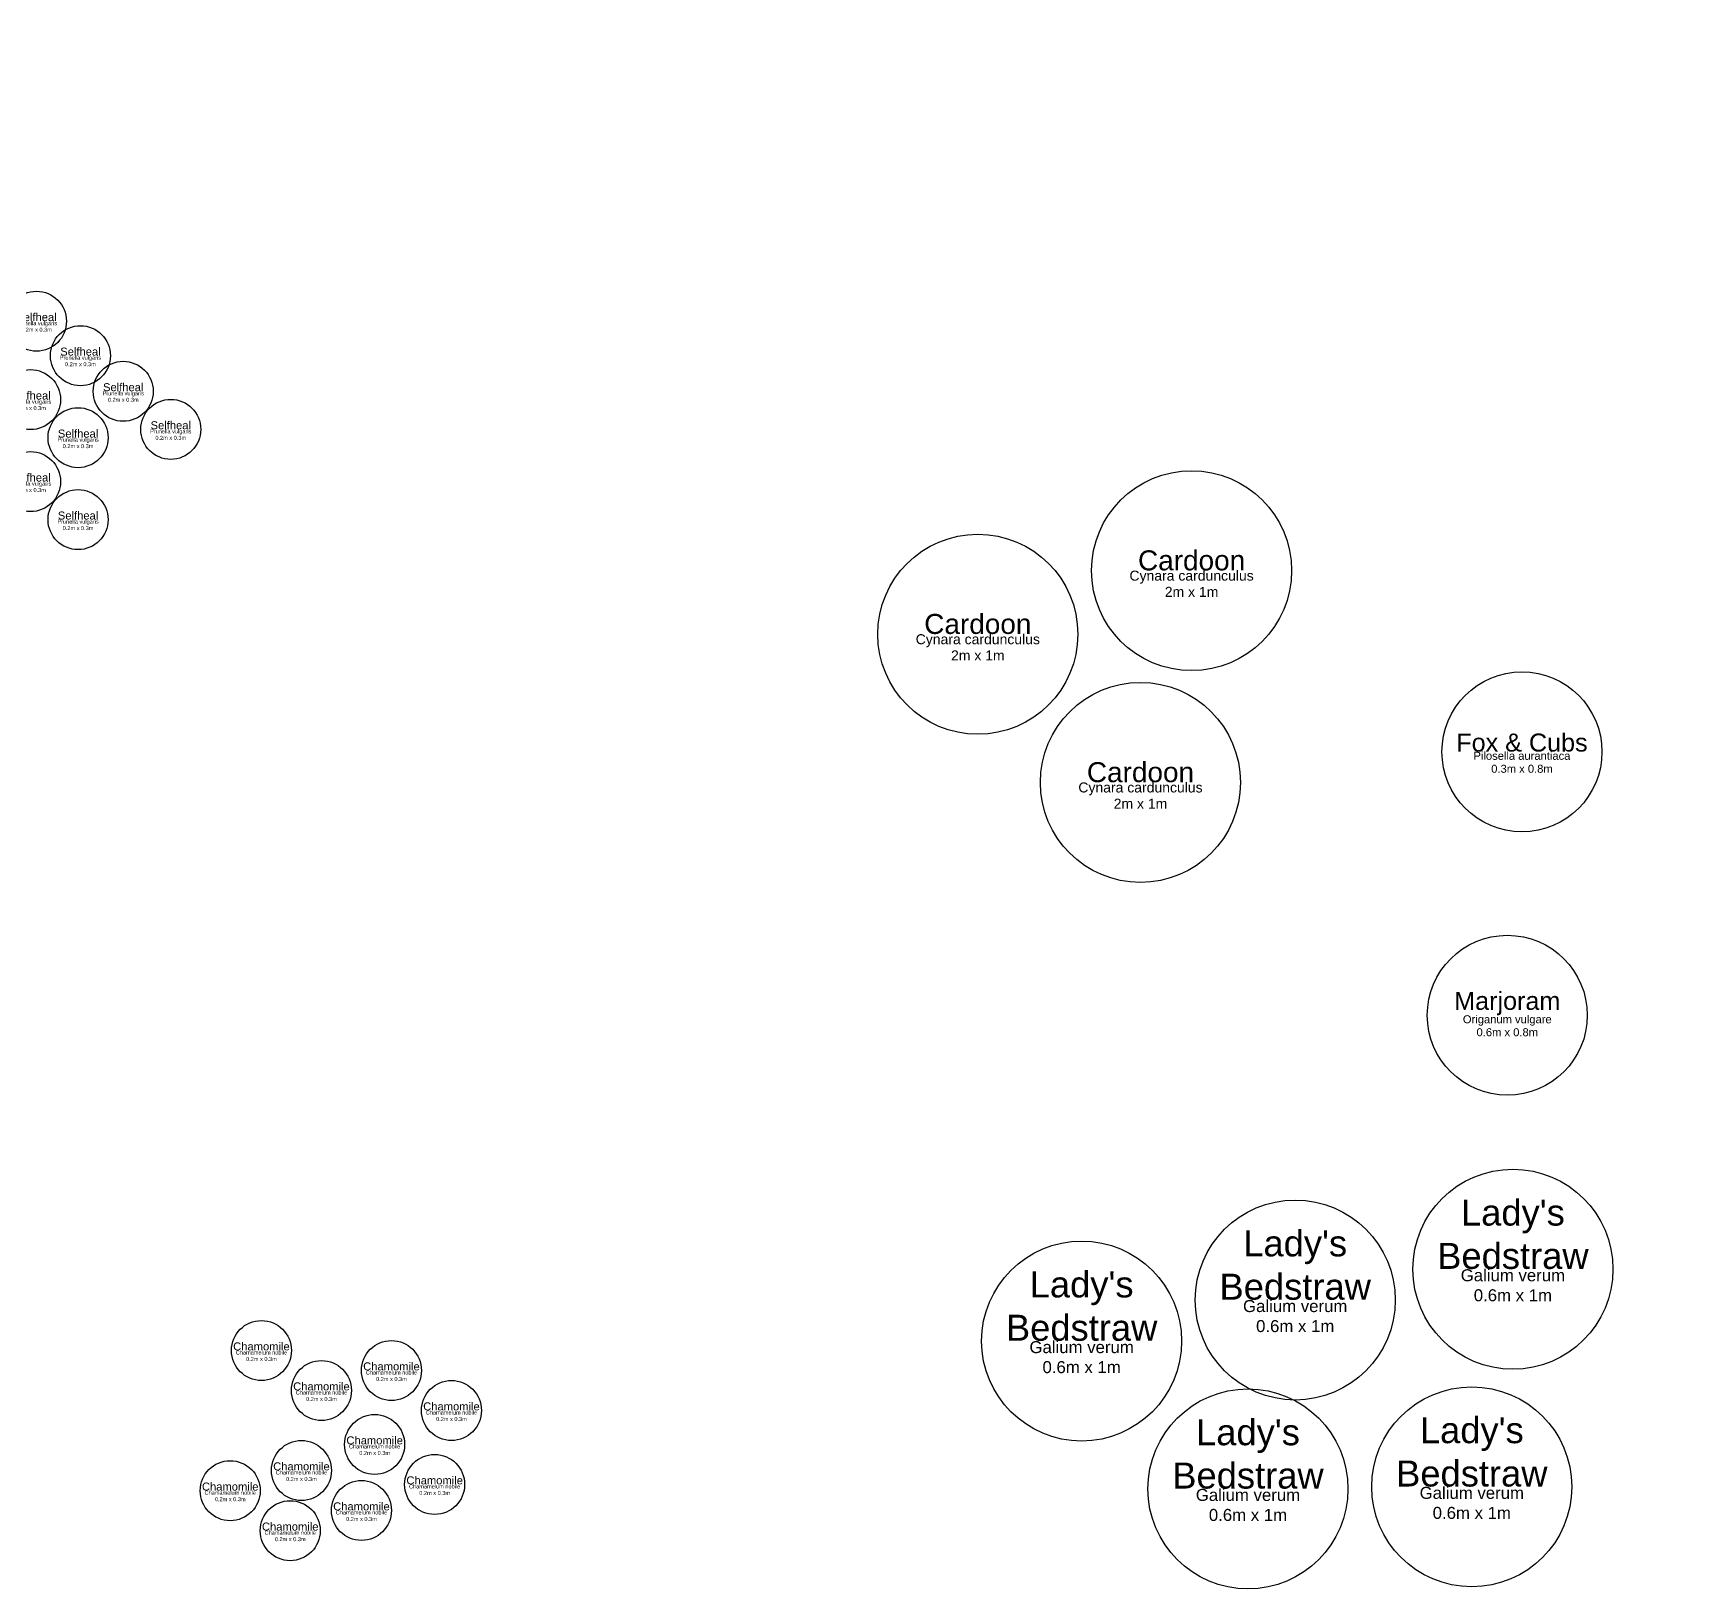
# Model space of a CAD drawing. Header units: metres. Extents: x -13.6 to 49.6, y 0.9 to 36.7.
# Drawn here: x 1.81 to 10.03, y 15.01 to 22.79 of the extents above; entities that cross this region are included whole.
import ezdxf

# ---------------------------------------------------------------- set-up
doc = ezdxf.new("R2010")
doc.units = ezdxf.units.M
doc.layers.add('Boundary', color=1, linetype='Continuous', lineweight=25, true_color=0xff0000)
doc.layers.add('Plant - Perennial', color=3, linetype='Continuous', lineweight=25, true_color=0x00ff00)
doc.styles.add('textstyle111', font='')
doc.styles.add('textstyle112', font='')
doc.styles.add('textstyle115', font='')
doc.styles.add('textstyle116', font='')
doc.styles.add('textstyle123', font='')
doc.styles.add('textstyle124', font='')
doc.styles.add('textstyle53', font='')
doc.styles.add('textstyle54', font='')
doc.styles.add('textstyle59', font='')
doc.styles.add('textstyle60', font='')
doc.styles.add('textstyle73', font='')
doc.styles.add('textstyle74', font='')
doc.styles.get('textstyle111').set_extended_font_data('Arial')
doc.styles.get('textstyle112').set_extended_font_data('Arial')
doc.styles.get('textstyle115').set_extended_font_data('Arial')
doc.styles.get('textstyle116').set_extended_font_data('Arial')
doc.styles.get('textstyle123').set_extended_font_data('Arial')
doc.styles.get('textstyle124').set_extended_font_data('Arial')
doc.styles.get('textstyle53').set_extended_font_data('Arial')
doc.styles.get('textstyle54').set_extended_font_data('Arial')
doc.styles.get('textstyle59').set_extended_font_data('Arial')
doc.styles.get('textstyle60').set_extended_font_data('Arial')
doc.styles.get('textstyle73').set_extended_font_data('Arial')
doc.styles.get('textstyle74').set_extended_font_data('Arial')

# ---------------------------------------------------------------- blocks, each defined once
blk = doc.blocks.new('Perennial - Galium verum')
at = {"layer": 'Plant - Perennial'}
blk.add_circle((0, 0), 0.5, dxfattribs=at)
at = {"layer": 'Plant - Perennial', "color": 30, "true_color": 0xff7f00, "insert": (0, -0.0002), "width": 100}
for s, char_height, attachment_point, style in [("Lady's\\PBedstraw", 0.13, 8, 'textstyle74'), ('Galium verum\\P0.6m x 1m\\P', 0.06, 2, 'textstyle73')]:
    blk.add_mtext(s, dxfattribs=dict(at, char_height=char_height, attachment_point=attachment_point, style=style))
blk = doc.blocks.new('Perennial - Cynara cardunculus')
at = {"layer": 'Plant - Perennial'}
blk.add_circle((0, 0), 0.5, dxfattribs=at)
at = {"layer": 'Plant - Perennial', "insert": (0, 0), "line_spacing_factor": 0.971628}
for s, char_height, attachment_point, style in [('\\c32767;Cardoon', 0.1, 8, 'textstyle59'), ('\\c32767;Cynara cardunculus \\P2m x 1m', 0.05, 2, 'textstyle60')]:
    blk.add_mtext(s, dxfattribs=dict(at, char_height=char_height, attachment_point=attachment_point, style=style))
blk = doc.blocks.new('Perennial - Chamamelum nobile')
at = {"layer": 'Plant - Perennial'}
blk.add_circle((0, 0), 0.15, dxfattribs=at)
at = {"layer": 'Plant - Perennial', "insert": (0, 0), "line_spacing_factor": 0.971628}
for s, char_height, attachment_point, style in [('\\c32767;Chamomile', 0.04, 8, 'textstyle54'), ('\\c32767;Chamamelum nobile\\P0.2m x 0.3m', 0.02, 2, 'textstyle53')]:
    blk.add_mtext(s, dxfattribs=dict(at, char_height=char_height, attachment_point=attachment_point, style=style))
blk = doc.blocks.new('Perennial - Origanum vulgare')
at = {"layer": 'Plant - Perennial'}
blk.add_circle((0, 0), 0.4, dxfattribs=at)
at = {"layer": 'Plant - Perennial', "insert": (0, 0), "line_spacing_factor": 0.971628}
for s, char_height, attachment_point, style in [('\\c32767;Marjoram', 0.09, 8, 'textstyle112'), ('\\c32767;Origanum vulgare\\P0.6m x 0.8m', 0.04, 2, 'textstyle111')]:
    blk.add_mtext(s, dxfattribs=dict(at, char_height=char_height, attachment_point=attachment_point, style=style))
blk = doc.blocks.new('Perennial - Pilosella aurantiaca')
at = {"layer": 'Plant - Perennial'}
blk.add_circle((0, 0), 0.4, dxfattribs=at)
at = {"layer": 'Plant - Perennial', "insert": (0, 0), "line_spacing_factor": 0.971628}
for s, char_height, attachment_point, style in [('\\c32767;Fox & Cubs', 0.09, 8, 'textstyle116'), ('\\c32767;Pilosella aurantiaca\\P0.3m x 0.8m', 0.04, 2, 'textstyle115')]:
    blk.add_mtext(s, dxfattribs=dict(at, char_height=char_height, attachment_point=attachment_point, style=style))
blk = doc.blocks.new('Perennial - Prunella vulgaris')
at = {"layer": 'Plant - Perennial'}
blk.add_circle((0, 0), 0.15, dxfattribs=at)
at = {"layer": 'Plant - Perennial', "insert": (0, 0), "line_spacing_factor": 0.971628}
for s, char_height, attachment_point, style in [('\\c32767;Prunella vulgaris\\P0.2m x 0.3m', 0.02, 2, 'textstyle123'), ('\\c32767;Selfheal', 0.04, 8, 'textstyle124')]:
    blk.add_mtext(s, dxfattribs=dict(at, char_height=char_height, attachment_point=attachment_point, style=style))

msp = doc.modelspace()

# ---------------------------------------------------------------- linework, layer by layer
at = {"layer": 'Boundary'}
msp.add_open_spline([(28.3497, 36.5388), (19.3942, 36.6738), (16.349, 24.6447), (12.294, 16.774), (7.4059, 9.9202), (5.5496, 8.4781), (3.3364, 5.2572)], degree=3, dxfattribs=at)

# ---------------------------------------------------------------- block references
at = {"layer": 'Plant - Perennial'}
for name, p in [('Perennial - Prunella vulgaris', (1.8254, 21.3473)), ('Perennial - Prunella vulgaris', (2.0452, 21.175)), ('Perennial - Prunella vulgaris', (2.2591, 20.9968)), ('Perennial - Prunella vulgaris', (1.7957, 20.9552)), ('Perennial - Prunella vulgaris', (2.0333, 20.765)), ('Perennial - Prunella vulgaris', (2.4967, 20.8066)), ('Perennial - Prunella vulgaris', (1.7957, 20.5452)), ('Perennial - Cynara cardunculus', (7.6, 20.1)), ('Perennial - Prunella vulgaris', (2.0333, 20.3551)), ('Perennial - Cynara cardunculus', (6.5314, 19.7821)), ('Perennial - Pilosella aurantiaca', (9.2516, 19.1941)), ('Perennial - Cynara cardunculus', (7.3445, 19.0408)), ('Perennial - Origanum vulgare', (9.1782, 17.8765)), ('Perennial - Galium verum', (9.2063, 16.6065)), ('Perennial - Galium verum', (8.118, 16.4525)), ('Perennial - Galium verum', (7.0503, 16.2472)), ('Perennial - Chamamelum nobile', (2.95, 16.2)), ('Perennial - Chamamelum nobile', (3.6, 16.1)), ('Perennial - Chamamelum nobile', (3.25, 16)), ('Perennial - Chamamelum nobile', (3.9, 15.9)), ('Perennial - Galium verum', (7.8819, 15.508)), ('Perennial - Galium verum', (9.0009, 15.5183)), ('Perennial - Chamamelum nobile', (3.516, 15.7301)), ('Perennial - Chamamelum nobile', (3.15, 15.6)), ('Perennial - Chamamelum nobile', (2.7939, 15.499)), ('Perennial - Chamamelum nobile', (3.816, 15.5301)), ('Perennial - Chamamelum nobile', (3.45, 15.4)), ('Perennial - Chamamelum nobile', (3.0939, 15.299))]:
    msp.add_blockref(name, p, dxfattribs=at)

doc.saveas('drawing.dxf')
